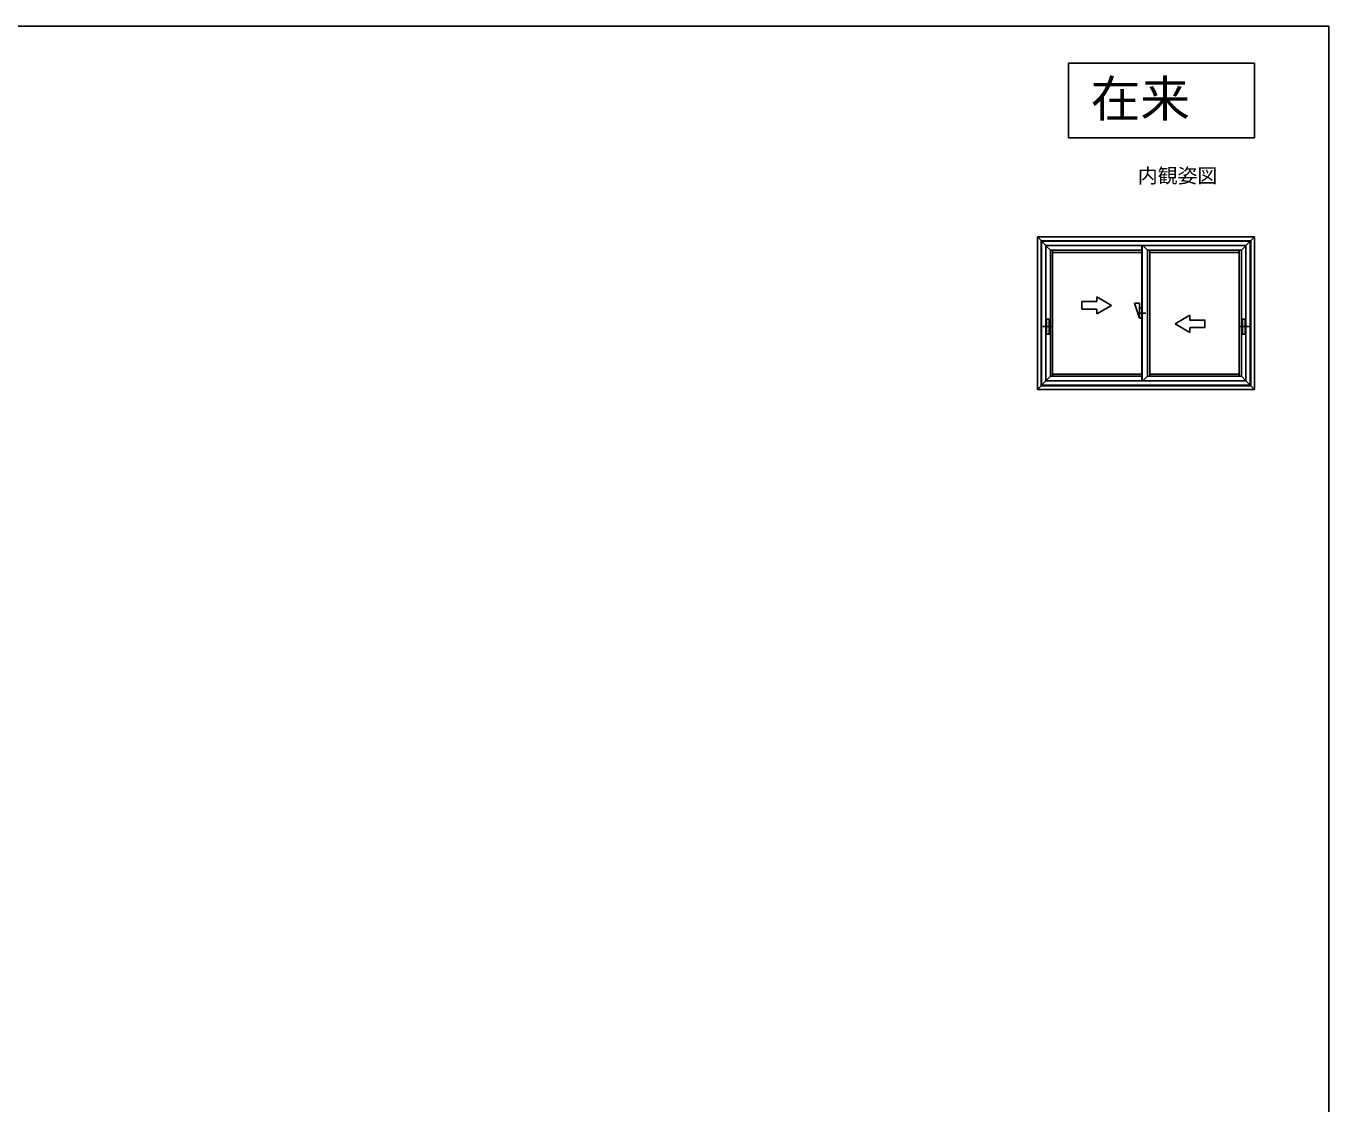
# Model space of a CAD drawing. Units: millimetres, scale not verified. Extents: x -525 to 525, y -783 to 779.
# Drawn here: x 0 to 525, y 313 to 747 of the extents above; entities that cross this region are included whole.
import ezdxf
from ezdxf.enums import TextEntityAlignment as Align

# ---------------------------------------------------------------- set-up
doc = ezdxf.new("R2010")
doc.units = ezdxf.units.MM
doc.header["$LTSCALE"] = 4
for name, color, linetype in [('0-1_USER1', 3, 'Continuous'), ('0-6_YKK_A1', 4, 'Continuous'), ('0-8_YKK_ZWAK', 7, 'Continuous')]:
    doc.layers.add(name, color=color, linetype=linetype)
doc.styles.add('ＭＳ ゴシック', font='')
doc.styles.get('ＭＳ ゴシック').set_extended_font_data('MS Gothic')

msp = doc.modelspace()

# ---------------------------------------------------------------- linework, layer by layer
at = {"layer": '0-1_USER1'}
msp.add_lwpolyline([(420, 732.2), (495, 732.2), (495, 702.2), (420, 702.2)], close=True, dxfattribs=at)
at = {"layer": '0-6_YKK_A1'}
for p, q in [((495, 662.2), (407.5, 662.2)), ((407.5, 600.7), (407.5, 662.2)), ((407.5, 662.2), (410.95, 658.75)), ((495, 662.2), (491.55, 658.75)), ((495, 600.7), (495, 662.2)), ((493.5, 660.7), (409, 660.7)), ((409, 660.7), (409, 602.2)), ((493.3, 660.5), (409.2, 660.5)), ((409.2, 660.5), (409.2, 602.4)), ((410.95, 658.75), (410.95, 604.15)), ((412.75, 656.85), (410.95, 658.65)), ((449.65, 656.85), (412.75, 656.85)), ((412.75, 656.85), (412.75, 606.05)), ((413.65, 656.85), (413.65, 606.05)), ((449.65, 658.75), (449.65, 604.15)), ((449.75, 658.75), (449.75, 604.15)), ((451.95, 656.85), (450.05, 658.75)), ((451.95, 656.85), (451.95, 606.05)), ((451.95, 656.85), (489.75, 656.85)), ((452.85, 656.85), (452.85, 606.05)), ((488.85, 656.85), (488.85, 606.05)), ((489.75, 656.85), (491.55, 658.65)), ((489.75, 656.85), (489.75, 606.05)), ((491.55, 658.75), (491.55, 604.15)), ((493.3, 660.5), (493.3, 602.4)), ((493.5, 660.7), (493.5, 602.2)), ((449.65, 655.95), (413.65, 655.95)), ((452.85, 655.95), (488.85, 655.95)), ((431.445, 636.129), (431.445, 638.093)), ((437.445, 634.629), (431.445, 638.093)), ((446.65, 635.45), (448.65, 629.45)), ((446.65, 635.45), (448.65, 635.45)), ((448.65, 629.45), (448.65, 635.45)), ((437.445, 634.629), (431.445, 631.165)), ((431.445, 631.165), (431.445, 633.129)), ((447.837, 631.45), (451.275, 631.45)), ((448.65, 633.45), (449.65, 633.45)), ((463.008, 627.207), (469.008, 630.671)), ((469.008, 628.707), (469.008, 630.671)), ((409.649, 626.05), (413.341, 626.05)), ((411.2, 628.975), (411.2, 623.125)), ((412.225, 629.05), (411.275, 629.05)), ((412.3, 623.125), (412.3, 628.975)), ((448.65, 629.45), (449.65, 629.45)), ((463.008, 627.207), (469.008, 623.743)), ((469.008, 623.743), (469.008, 625.707)), ((475.008, 625.707), (469.008, 625.707)), ((492.851, 626.05), (489.159, 626.05)), ((490.2, 623.125), (490.2, 628.975)), ((490.275, 629.05), (491.225, 629.05)), ((491.3, 628.975), (491.3, 623.125)), ((411.275, 623.05), (412.225, 623.05)), ((491.225, 623.05), (490.275, 623.05)), ((407.5, 600.7), (410.95, 604.15)), ((412.75, 606.05), (410.95, 604.25)), ((449.65, 606.05), (412.75, 606.05)), ((449.65, 606.95), (413.65, 606.95)), ((451.95, 606.05), (450.05, 604.15)), ((451.95, 606.05), (489.75, 606.05)), ((452.85, 606.95), (488.85, 606.95)), ((489.75, 606.05), (491.55, 604.25)), ((495, 600.7), (491.55, 604.15)), ((495, 600.7), (407.5, 600.7)), ((493.5, 602.2), (409, 602.2)), ((493.3, 602.4), (409.2, 602.4))]:
    msp.add_line(p, q, dxfattribs=at)
for points in [[(491.55, 658.75), (449.65, 658.75), (410.95, 658.75)], [(431.445, 636.129), (425.445, 636.129), (425.445, 633.129), (431.445, 633.129)], [(469.008, 628.707), (475.008, 628.707), (475.008, 625.707)], [(491.55, 604.15), (449.65, 604.15), (410.95, 604.15)]]:
    msp.add_lwpolyline(points, dxfattribs=at)
for centre, start, end in [((411.275, 628.975), 90, 180), ((412.225, 628.975), 0, 90), ((490.275, 628.975), 90, 180), ((491.225, 628.975), 0, 90), ((411.275, 623.125), 180, 270), ((412.225, 623.125), 270, 0), ((490.275, 623.125), 180, 270), ((491.225, 623.125), 270, 0)]:
    msp.add_arc(centre, 0.075, start, end, dxfattribs=at)
at = {"layer": '0-8_YKK_ZWAK'}
msp.add_line((-525, 747.2), (525, 747.2), dxfattribs=at)
msp.add_lwpolyline([(-525, -782.8), (525, -782.8), (525, 747.2)], dxfattribs=at)

# ---------------------------------------------------------------- texts
at = {"layer": '0-1_USER1', "style": 'ＭＳ ゴシック'}
for s, height, p in [('在来', 14.66, (429, 706.2)), ('内観姿図', 5.865, (448, 682.2))]:
    msp.add_text(s, height=height, dxfattribs=at).set_placement(p, align=Align.BOTTOM_LEFT)

doc.saveas('drawing.dxf')
